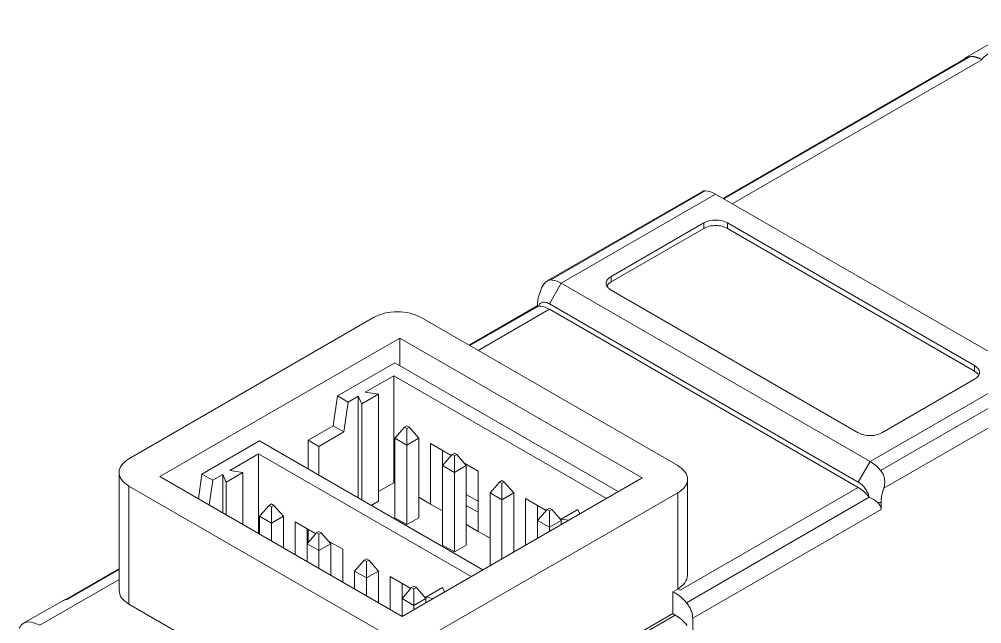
# Model space of a CAD drawing. Header units: millimetres. Extents: x 5 to 415, y 5 to 292.
# Drawn here: x 358.92 to 373.25, y 254.88 to 263.88 of the extents above; entities that cross this region are included whole.
import ezdxf

# ---------------------------------------------------------------- set-up
doc = ezdxf.new("R2010")
doc.units = ezdxf.units.MM

msp = doc.modelspace()

# ---------------------------------------------------------------- linework, layer by layer
at = {"color": 7, "linetype": 'Continuous', "lineweight": 18}
for p, q in [((373.982, 263.872), (372.997, 263.303)), ((373.04, 263.315), (369.4, 261.214)), ((369.089, 261.318), (366.781, 259.985)), ((366.833, 260), (369.131, 261.326)), ((366.989, 259.952), (369.287, 261.278)), ((373.884, 258.625), (369.287, 261.278)), ((367.732, 260.054), (369.111, 260.85)), ((369.111, 260.768), (367.732, 259.972)), ((369.111, 260.768), (369.111, 260.85)), ((369.464, 260.85), (373.141, 258.727)), ((369.464, 260.768), (369.464, 260.85)), ((373.141, 258.645), (369.464, 260.768)), ((367.732, 259.972), (367.732, 260.054)), ((366.989, 259.952), (366.813, 259.645)), ((366.989, 259.952), (371.586, 257.298)), ((371.409, 257.727), (367.732, 259.85)), ((366.638, 259.619), (365.617, 259.03)), ((366.636, 259.61), (366.636, 259.637)), ((366.648, 259.612), (366.64, 259.616)), ((371.409, 256.992), (366.813, 259.645)), ((360.555, 257.339), (364.196, 259.442)), ((364.903, 259.442), (368.722, 257.237)), ((371.409, 256.91), (366.813, 259.564)), ((361.014, 257.074), (364.585, 259.135)), ((364.585, 259.135), (368.191, 257.054)), ((364.585, 258.727), (364.585, 259.135)), ((363.658, 258.273), (364.514, 258.768)), ((364.514, 258.768), (367.838, 256.849)), ((373.141, 258.645), (373.141, 258.727)), ((364.073, 258.329), (364.497, 258.574)), ((364.497, 258.574), (367.661, 256.747)), ((364.497, 258.574), (364.497, 256.982)), ((371.586, 257.298), (373.884, 258.625)), ((373.194, 258.6), (373.141, 258.645)), ((374.04, 258.492), (371.742, 257.166)), ((373.141, 258.523), (371.762, 257.727)), ((364.268, 258.299), (364.019, 258.155)), ((364.073, 258.329), (364.268, 258.299)), ((364.268, 256.707), (364.268, 258.299)), ((374.19, 258.286), (371.789, 256.9)), ((363.658, 258.273), (363.595, 257.829)), ((363.817, 258.181), (363.658, 258.273)), ((363.817, 258.181), (363.754, 257.737)), ((363.817, 258.181), (363.966, 258.268)), ((364.019, 258.155), (363.966, 258.268)), ((363.966, 256.758), (363.966, 258.268)), ((364.019, 256.727), (364.019, 258.155)), ((363.224, 257.615), (363.595, 257.829)), ((363.383, 257.523), (363.754, 257.737)), ((363.595, 257.829), (363.754, 257.737)), ((364.514, 257.645), (364.656, 257.809)), ((364.691, 257.829), (364.656, 257.809)), ((364.656, 257.809), (364.691, 257.788)), ((364.727, 257.809), (364.691, 257.829)), ((364.691, 257.788), (364.727, 257.809)), ((364.691, 257.543), (364.691, 257.788)), ((364.727, 257.809), (364.868, 257.645)), ((361.642, 257.11), (362.499, 257.605)), ((362.499, 257.605), (365.823, 255.686)), ((363.224, 257.615), (363.224, 257.186)), ((363.224, 257.615), (363.383, 257.523)), ((364.691, 257.543), (364.514, 257.645)), ((364.514, 257.645), (364.514, 256.461)), ((364.868, 257.645), (364.691, 257.543)), ((364.868, 257.645), (364.868, 256.461)), ((365.351, 257.387), (365.045, 257.564)), ((365.045, 257.564), (365.045, 256.665)), ((363.383, 257.523), (363.383, 257.094)), ((364.691, 257.543), (364.691, 256.359)), ((365.222, 257.462), (365.222, 257.237)), ((365.398, 257.421), (365.363, 257.4)), ((365.434, 257.4), (365.398, 257.421)), ((362.057, 257.166), (362.482, 257.411)), ((362.482, 257.411), (365.646, 255.584)), ((362.482, 257.411), (362.482, 256.227)), ((365.363, 257.4), (365.222, 257.237)), ((365.363, 257.4), (365.398, 257.38)), ((365.398, 257.38), (365.434, 257.4)), ((365.398, 257.135), (365.398, 257.38)), ((365.575, 257.237), (365.434, 257.4)), ((365.752, 257.155), (365.54, 257.278)), ((371.586, 257.298), (371.409, 256.992)), ((360.408, 257.136), (360.408, 255.38)), ((362.252, 257.136), (362.004, 256.992)), ((362.057, 257.166), (362.252, 257.136)), ((362.252, 256.359), (362.252, 257.136)), ((365.398, 257.135), (365.222, 257.237)), ((365.222, 257.237), (365.222, 256.053)), ((365.575, 257.237), (365.398, 257.135)), ((365.398, 257.135), (365.398, 255.951)), ((365.575, 257.237), (365.575, 256.053)), ((365.752, 256.257), (365.752, 257.155)), ((364.621, 254.992), (361.014, 257.074)), ((361.642, 257.11), (361.591, 256.741)), ((361.801, 257.018), (361.642, 257.11)), ((361.801, 257.018), (361.75, 256.649)), ((361.801, 257.018), (361.951, 257.105)), ((362.004, 256.992), (361.951, 257.105)), ((361.951, 256.533), (361.951, 257.105)), ((362.004, 256.503), (362.004, 256.992)), ((368.191, 257.054), (364.621, 254.992)), ((365.929, 256.829), (366.07, 256.992)), ((366.105, 257.013), (366.07, 256.992)), ((366.07, 256.992), (366.105, 256.972)), ((366.141, 256.992), (366.105, 257.013)), ((366.105, 256.972), (366.141, 256.992)), ((366.141, 256.992), (366.282, 256.829)), ((368.868, 255.592), (368.868, 257.034)), ((364.373, 254.727), (360.555, 256.931)), ((360.555, 256.931), (360.555, 255.176)), ((364.268, 256.85), (364.497, 256.982)), ((364.497, 256.982), (364.514, 256.972)), ((366.105, 256.972), (366.105, 256.727)), ((368.757, 255.38), (371.409, 256.91)), ((364.268, 256.707), (364.161, 256.645)), ((364.868, 256.768), (365.045, 256.665)), ((368.722, 256.829), (365.08, 254.727)), ((365.575, 256.808), (365.752, 256.706)), ((366.105, 256.727), (365.929, 256.829)), ((365.929, 256.829), (365.929, 255.747)), ((366.282, 256.829), (366.105, 256.727)), ((366.105, 256.727), (366.105, 255.849)), ((366.282, 256.829), (366.282, 255.951)), ((366.765, 256.57), (366.459, 256.747)), ((366.459, 256.747), (366.459, 256.053)), ((368.722, 255.399), (368.722, 256.829)), ((371.574, 256.768), (368.852, 255.196)), ((362.499, 256.482), (362.641, 256.645)), ((362.676, 256.666), (362.641, 256.645)), ((362.641, 256.645), (362.676, 256.625)), ((362.711, 256.645), (362.676, 256.666)), ((362.676, 256.625), (362.711, 256.645)), ((362.676, 256.38), (362.676, 256.625)), ((362.711, 256.645), (362.853, 256.482)), ((365.045, 256.665), (365.222, 256.563)), ((365.752, 256.543), (365.575, 256.645)), ((366.636, 256.645), (366.636, 256.421)), ((366.636, 256.421), (366.777, 256.584)), ((366.813, 256.604), (366.777, 256.584)), ((366.777, 256.584), (366.813, 256.564)), ((366.848, 256.584), (366.813, 256.604)), ((366.813, 256.564), (366.848, 256.584)), ((366.813, 256.319), (366.813, 256.564)), ((366.848, 256.584), (366.989, 256.422)), ((367.238, 256.585), (366.989, 256.441)), ((367.267, 256.52), (367.238, 256.585)), ((371.751, 256.584), (368.946, 254.965)), ((371.748, 256.686), (371.7, 256.686)), ((371.748, 256.686), (371.751, 256.584)), ((362.676, 256.38), (362.499, 256.482)), ((362.499, 256.482), (362.499, 256.217)), ((362.853, 256.482), (362.676, 256.38)), ((362.853, 256.482), (362.853, 256.013)), ((364.514, 256.461), (364.691, 256.359)), ((364.691, 256.359), (364.868, 256.461)), ((366.813, 256.319), (366.636, 256.421)), ((366.636, 256.421), (366.636, 256.156)), ((366.989, 256.42), (366.813, 256.319)), ((366.989, 256.441), (366.954, 256.461)), ((366.989, 256.441), (367.1, 256.424)), ((366.989, 256.359), (366.989, 256.441)), ((362.676, 256.38), (362.676, 256.115)), ((363.336, 256.223), (363.03, 256.4)), ((363.03, 256.4), (363.03, 255.911)), ((363.206, 256.298), (363.206, 256.074)), ((363.224, 256.288), (363.224, 256.094)), ((365.575, 256.359), (365.752, 256.257)), ((366.813, 256.319), (366.813, 256.258)), ((363.348, 256.237), (363.206, 256.074)), ((363.206, 256.176), (363.224, 256.186)), ((363.383, 256.257), (363.348, 256.237)), ((363.348, 256.237), (363.383, 256.217)), ((363.418, 256.237), (363.383, 256.257)), ((363.383, 256.217), (363.418, 256.237)), ((363.383, 255.972), (363.383, 256.217)), ((363.56, 256.074), (363.418, 256.237)), ((365.752, 256.257), (365.929, 256.155)), ((363.383, 255.972), (363.206, 256.074)), ((363.206, 256.074), (363.206, 255.809)), ((363.56, 256.074), (363.383, 255.972)), ((363.737, 255.992), (363.525, 256.114)), ((363.56, 256.074), (363.56, 255.604)), ((363.737, 255.502), (363.737, 255.992)), ((365.222, 256.053), (365.398, 255.951)), ((365.398, 255.951), (365.575, 256.053)), ((363.383, 255.972), (363.383, 255.706)), ((364.09, 255.849), (364.055, 255.829)), ((364.126, 255.829), (364.09, 255.849)), ((363.913, 255.666), (364.055, 255.829)), ((364.055, 255.829), (364.09, 255.808)), ((364.09, 255.808), (364.126, 255.829)), ((364.09, 255.808), (364.09, 255.564)), ((364.126, 255.829), (364.267, 255.666)), ((360.408, 255.699), (359.613, 255.24)), ((364.09, 255.564), (363.913, 255.666)), ((363.913, 255.666), (363.913, 255.4)), ((364.267, 255.666), (364.09, 255.564)), ((364.09, 255.564), (364.09, 255.298)), ((364.267, 255.666), (364.267, 255.196)), ((364.75, 255.407), (364.444, 255.584)), ((364.444, 255.584), (364.444, 255.094)), ((364.621, 255.482), (364.621, 255.257)), ((364.621, 255.257), (364.762, 255.421)), ((364.797, 255.441), (364.762, 255.421)), ((364.762, 255.421), (364.797, 255.4)), ((364.833, 255.421), (364.797, 255.441)), ((364.797, 255.4), (364.833, 255.421)), ((364.833, 255.421), (364.973, 255.258)), ((365.222, 255.421), (364.973, 255.277)), ((365.252, 255.357), (365.222, 255.421)), ((364.797, 255.155), (364.797, 255.4)), ((364.974, 255.278), (364.939, 255.298)), ((364.973, 255.277), (365.085, 255.26)), ((364.973, 255.196), (364.973, 255.277)), ((368.651, 255.357), (368.722, 255.399)), ((368.651, 255.033), (368.651, 255.357)), ((368.722, 255.4), (368.757, 255.38)), ((359.562, 255.221), (358.978, 254.884)), ((364.373, 252.971), (360.555, 255.176)), ((364.797, 255.155), (364.621, 255.257)), ((364.621, 255.257), (364.621, 254.992)), ((364.973, 255.257), (364.797, 255.155)), ((364.797, 255.155), (364.797, 255.094)), ((363.206, 251.849), (368.686, 255.012)), ((368.651, 255.033), (365.08, 252.971)), ((368.686, 255.012), (368.651, 255.033)), ((368.946, 254.965), (368.951, 254.632))]:
    msp.add_line(p, q, dxfattribs=at)
at = {"color": 8, "linetype": 'Continuous', "lineweight": 18}
for p, q in [((369.411, 261.207), (373.082, 263.327)), ((369.535, 261.135), (373.247, 263.278)), ((365.628, 259.023), (366.648, 259.612)), ((365.752, 258.952), (366.813, 259.564)), ((359.637, 255.243), (360.408, 255.689)), ((359.229, 254.859), (360.408, 255.54))]:
    msp.add_line(p, q, dxfattribs=at)
at = {"color": 7, "linetype": 'Continuous', "lineweight": 18}
for centre, radius, start, end in [((373.107, 263.105), 0.223, 51.0308, 134.7628), ((373.084, 263.238), 0.0888, 91.0947, 119.6983), ((373.08, 263.01), 0.316, 58.0026, 89.593), ((369.117, 261.003), 0.324, 58.2469, 87.569), ((371.262, 256.757), 0.631, 40.3639, 59.1012), ((359.649, 255.069), 0.175, 94.0391, 119.8257)]:
    msp.add_arc(centre, radius, start, end, dxfattribs=at)
msp.add_ellipse((413.76, 286.258), major_axis=(40.514, 22.978), ratio=0.007557, start_param=2.925079, end_param=3.146034, dxfattribs=at)
for points, knots in [([(369.131, 261.326), (369.114, 261.326), (369.097, 261.326), (369.09, 261.318), (369.089, 261.317)], [0, 0, 0, 0, 0.94471, 1, 1, 1, 1]), ([(366.833, 260), (366.816, 259.997), (366.783, 259.992), (366.738, 259.952), (366.705, 259.901), (366.689, 259.863), (366.683, 259.847)], [0, 0, 0, 0, 0.270501, 0.540639, 0.820445, 1, 1, 1, 1]), ([(367.732, 259.972), (367.709, 259.958), (367.68, 259.939), (367.674, 259.916), (367.673, 259.911)], [0, 0, 0, 0, 0.793162, 1, 1, 1, 1]), ([(366.683, 259.847), (366.665, 259.795), (366.64, 259.722), (366.637, 259.656), (366.636, 259.637)], [0, 0, 0, 0, 0.715699, 1, 1, 1, 1]), ([(366.813, 259.645), (366.795, 259.654), (366.76, 259.671), (366.712, 259.671), (366.672, 259.653), (366.656, 259.625), (366.648, 259.612)], [0, 0, 0, 0, 0.249883, 0.499844, 0.749883, 1, 1, 1, 1]), ([(371.789, 256.9), (371.795, 256.924), (371.808, 256.971), (371.802, 257.044), (371.782, 257.112), (371.755, 257.148), (371.742, 257.166)], [0, 0, 0, 0, 0.268331, 0.522065, 0.764688, 1, 1, 1, 1]), ([(371.409, 256.992), (371.426, 256.98), (371.462, 256.957), (371.51, 256.901), (371.55, 256.837), (371.566, 256.791), (371.574, 256.769)], [0, 0, 0, 0, 0.249826, 0.499768, 0.749826, 1, 1, 1, 1]), ([(371.789, 256.9), (371.776, 256.861), (371.753, 256.787), (371.749, 256.719), (371.748, 256.686)], [0, 0, 0, 0, 0.523313, 1, 1, 1, 1]), ([(371.7, 256.686), (371.684, 256.7), (371.647, 256.732), (371.6, 256.756), (371.574, 256.768)], [0, 0, 0, 0, 0.453789, 1, 1, 1, 1]), ([(371.751, 256.584), (371.748, 256.602), (371.742, 256.64), (371.715, 256.67), (371.7, 256.686)], [0, 0, 0, 0, 0.478115, 1, 1, 1, 1]), ([(359.229, 254.859), (359.183, 254.879), (359.091, 254.92), (358.979, 254.901), (358.939, 254.843), (358.922, 254.819)], [0, 0, 0, 0, 0.365207, 0.730413, 1, 1, 1, 1])]:
    msp.add_open_spline(points, degree=3, knots=knots, dxfattribs=at)
for points in [[(369.111, 260.85), (369.136, 260.862), (369.188, 260.885), (369.287, 260.895), (369.387, 260.885), (369.438, 260.862), (369.464, 260.85)], [(369.464, 260.768), (369.438, 260.78), (369.387, 260.804), (369.287, 260.814), (369.188, 260.804), (369.136, 260.78), (369.111, 260.768)], [(366.833, 260), (366.858, 259.998), (366.908, 259.993), (366.962, 259.965), (366.989, 259.952)], [(367.732, 259.85), (367.711, 259.864), (367.67, 259.894), (367.653, 259.952), (367.67, 260.009), (367.711, 260.039), (367.732, 260.054)], [(366.648, 259.612), (366.674, 259.61), (366.727, 259.607), (366.784, 259.578), (366.813, 259.564)], [(364.196, 259.442), (364.248, 259.465), (364.351, 259.513), (364.55, 259.533), (364.748, 259.513), (364.852, 259.465), (364.903, 259.442)], [(373.141, 258.727), (373.162, 258.712), (373.203, 258.682), (373.22, 258.625), (373.203, 258.568), (373.162, 258.538), (373.141, 258.523)], [(371.762, 257.727), (371.737, 257.715), (371.685, 257.691), (371.586, 257.681), (371.486, 257.691), (371.435, 257.715), (371.409, 257.727)], [(360.555, 257.339), (360.514, 257.309), (360.432, 257.25), (360.397, 257.135), (360.432, 257.021), (360.514, 256.961), (360.555, 256.931)], [(368.722, 256.829), (368.763, 256.859), (368.845, 256.918), (368.88, 257.033), (368.845, 257.148), (368.763, 257.207), (368.722, 257.237)], [(371.409, 256.91), (371.438, 256.892), (371.495, 256.855), (371.547, 256.797), (371.574, 256.768)], [(368.722, 255.399), (368.764, 255.429), (368.848, 255.489), (368.861, 255.565), (368.868, 255.604)], [(360.408, 255.38), (360.415, 255.341), (360.429, 255.265), (360.513, 255.205), (360.555, 255.176)], [(368.651, 255.357), (368.686, 255.338), (368.756, 255.3), (368.82, 255.231), (368.852, 255.196)], [(368.852, 255.196), (368.865, 255.179), (368.892, 255.144), (368.921, 255.083), (368.941, 255.022), (368.944, 254.984), (368.946, 254.965)], [(368.862, 254.857), (368.834, 254.889), (368.779, 254.952), (368.717, 254.992), (368.686, 255.012)]]:
    msp.add_open_spline(points, degree=3, dxfattribs=at)

doc.saveas('drawing.dxf')
